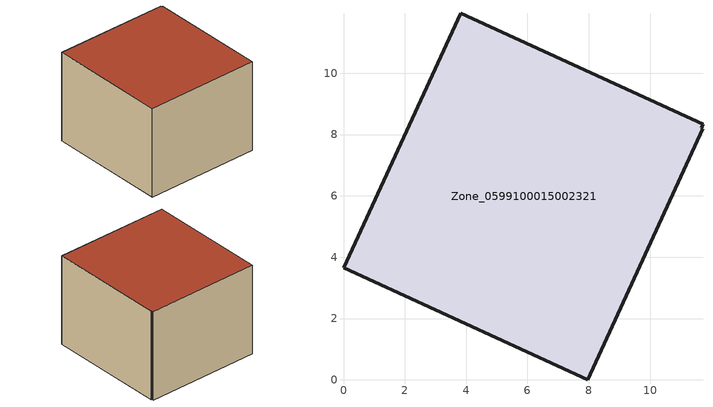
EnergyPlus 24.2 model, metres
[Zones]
Zone_0599100015002321
 floor ground (C_G): 11.72,8.33 11.67,8.22 11.72,8.2 7.97,0 0,3.65 3.82,11.96 z1.57
 wall outside (C_F): 11.72,8.33 3.82,11.96 0,3.65 7.97,0 11.72,8.2 11.67,8.22 11.72,8.33 z1.57:8.53
 roof outside (C_R): 11.67,8.22 11.72,8.33 3.82,11.96 0,3.65 7.97,0 11.72,8.2 z8.53
[BUILDING]
Pand.0599100015002321: North Axis=0; Terrain=City; Loads Convergence Tolerance Value=0.04; Temperature Convergence Tolerance Value=0.4; Solar Distribution=FullExterior; Maximum Number of Warmup Days=25; Minimum Number of Warmup Days=1
[Site:Location]
Rotterdam.The.Hague.AP_ZH_NLD Design_Conditions: Latitude=51.96; Longitude=4.45; Time Zone=1; Elevation=-4.5
[SITE:GROUNDTEMPERATURE:BUILDINGSURFACE]
18, 18, 18, 18, 18, 18, 18, 18, 18, 18, 18, 18
[MATERIAL] Thermal Absorptance=0.9; Solar Absorptance=0.7; Visible Absorptance=0.7
Name | Roughness | Thickness | Conductivity | Density | Specific Heat
G.D.1965 | MediumSmooth | 0.15 | 1 | 540 | 1210
F.D.1965 | Rough | 0.3 | 0.857143 | 1920 | 840
R.D.1965 | MediumRough | 0.2 | 0.08 | 1500 | 1000
[CONSTRUCTION]
C_G: G.D.1965
C_F: F.D.1965
C_R: R.D.1965
[ZONE]
Zone_0599100015002321: Type=1; Multiplier=1; Ceiling Height=Autocalculate; Volume=Autocalculate; Floor Area=autocalculate; Part of Total Floor Area=Yes
[ZONEINFILTRATION:DESIGNFLOWRATE]
Infil_Zone_0599100015002321: Zone or ZoneList or Space or SpaceList=Zone_0599100015002321; Schedule=AlwaysOn; Design Flow Rate Calculation Method=Flow/Area; Flow Rate per Floor Area=0.0042; Constant Term Coefficient=1; Temperature Term Coefficient=0; Velocity Term Coefficient=0; Velocity Squared Term Coefficient=0
[HVACTEMPLATE:ZONE:IDEALLOADSAIRSYSTEM]
Zone_0599100015002321: Maximum Heating Supply Air Temperature=50; Minimum Cooling Supply Air Temperature=13; Maximum Heating Supply Air Humidity Ratio=0.0156; Minimum Cooling Supply Air Humidity Ratio=0.0077; Heating Limit=NoLimit; Cooling Limit=NoLimit; Dehumidification Control Type=ConstantSensibleHeatRatio; Cooling Sensible Heat Ratio=0.7; Dehumidification Setpoint=60; Humidification Control Type=None; Humidification Setpoint=30; Outdoor Air Method=None; Outdoor Air Flow Rate per Person=0.00944; Outdoor Air Flow Rate per Zone Floor Area=0; Outdoor Air Flow Rate per Zone=0; Demand Controlled Ventilation Type=None; Outdoor Air Economizer Type=NoEconomizer; Heat Recovery Type=None; Sensible Heat Recovery Effectiveness=0.7; Latent Heat Recovery Effectiveness=0.65
[ZONECONTROL:THERMOSTAT]
ThermostatControl_Zone_0599100015002321: Zone or ZoneList=Zone_0599100015002321; Control Type Schedule=DualSetpointControlType; Control 1=Thermostat_Zone_0599100015002321; Temperature Difference Between Cutout And Setpoint=0
[THERMOSTATSETPOINT:DUALSETPOINT]
Thermostat_Zone_0599100015002321: Heating Setpoint Temperature Schedule=HeatingSetpoint_Zone_0599100015002321; Cooling Setpoint Temperature Schedule=CoolingSetpoint_Zone_0599100015002321
[SCHEDULE:COMPACT]
HeatingSetpoint_Zone_0599100015002321: Through: 12/31, For: AllDays, Until: 24:00, 21
CoolingSetpoint_Zone_0599100015002321: Through: 12/31, For: AllDays, Until: 24:00, 24
DualSetpointControlType: Through: 12/31, For: AllDays, Until: 24:00, 4
AlwaysOn: Through: 12/31, For: AllDays, Until: 24:00, 1
